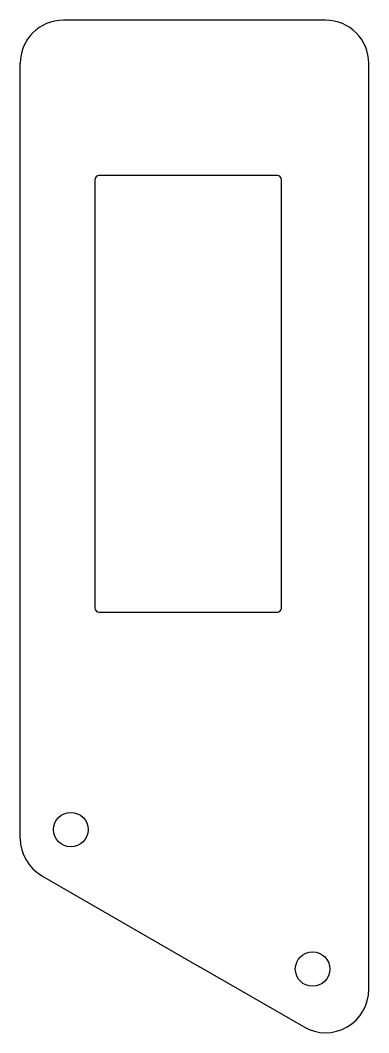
# Model space of a CAD drawing. Header units: millimetres. Extents: x 146.6 to 166.7, y -98.2 to -39.5.
import ezdxf

# ---------------------------------------------------------------- set-up
doc = ezdxf.new("R2010")
doc.units = ezdxf.units.MM

msp = doc.modelspace()

# ---------------------------------------------------------------- linework, layer by layer
for p, q in [((164.232, -39.485), (149.057, -39.485)), ((146.557, -86.896), (146.557, -41.985)), ((166.732, -95.657), (166.732, -41.985)), ((161.442, -48.485), (151.122, -48.485)), ((150.882, -48.725), (150.882, -73.545)), ((161.682, -73.545), (161.682, -48.725)), ((151.122, -73.785), (161.442, -73.785)), ((147.807, -89.062), (156.934, -94.331)), ((162.982, -97.823), (156.934, -94.331))]:
    msp.add_line(p, q)
for centre in [(149.482, -86.385), (163.482, -94.465)]:
    msp.add_circle(centre, 1)
for centre, radius, start, end in [((149.057, -41.985), 2.5, 90, 180), ((164.232, -41.985), 2.5, 0, 90), ((151.122, -48.725), 0.24, 90, 180), ((161.442, -48.725), 0.24, 0, 90), ((151.122, -73.545), 0.24, 180, 270), ((161.442, -73.545), 0.24, 270, 0), ((149.057, -86.896), 2.5, 180, 240), ((164.232, -95.657), 2.5, 240, 0), ((163.102, -97.615), 0.24, 240, 240)]:
    msp.add_arc(centre, radius, start, end)

doc.saveas('drawing.dxf')
